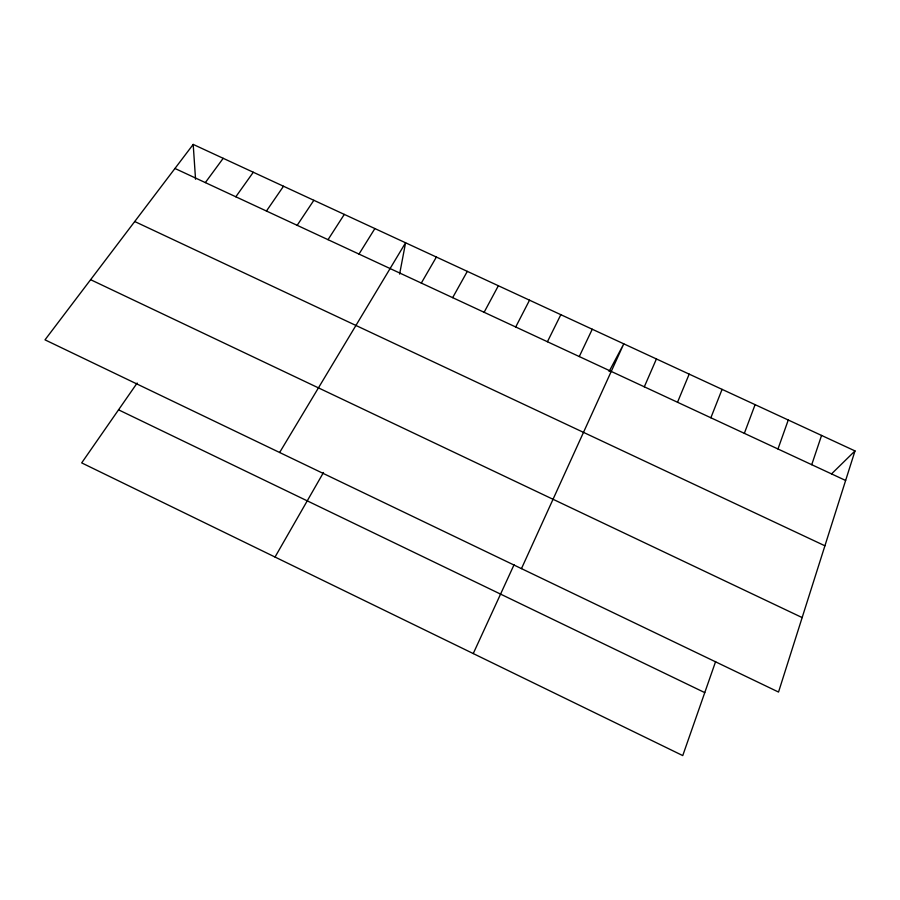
<?xml version="1.0" encoding="UTF-8"?>
<svg xmlns="http://www.w3.org/2000/svg" width="900" height="900" viewBox="0 0 900 900"><rect width="100%" height="100%" fill="white"/><g stroke="black" fill="none" stroke-linecap="round" stroke-linejoin="round"><path stroke-width="1.35" d="M399.611 274.084L405.574 242.775L279.63 452.498M855 450.923L778.534 692.055L45 339.84L193.196 144.416L855 450.923L831.623 473.827M811.732 464.692L821.565 435.431M715.624 661.534L682.751 755.584L81.686 462.892L137.171 383.017M777.971 448.988L788.265 420.019M744.345 433.35L755.1 404.651M710.865 417.769L722.081 389.363M677.52 402.266L689.186 374.13M644.31 386.809L656.426 358.954M521.471 568.62L623.79 343.845L609.075 371.543M473.243 653.569L514.058 564.75M579.274 356.558L592.256 329.231M547.425 341.741L560.835 314.685M515.711 326.993L529.538 300.184M484.121 312.289L498.364 285.75M452.655 297.652L467.314 271.373M275.029 557.044L323.505 472.478M421.312 283.072L436.387 257.04M358.999 254.081L374.884 228.566M328.027 239.67L344.306 214.403M297.169 225.315L313.853 200.295M266.445 211.028L283.511 186.244M235.822 196.785L253.294 172.249M205.335 182.599L223.189 158.31M174.96 168.469L845.629 480.465M134.719 221.524L824.918 545.794M90.619 279.686L802.148 617.58M118.552 409.826L704.768 692.617M193.196 144.416L195.547 179.246"/></g></svg>
